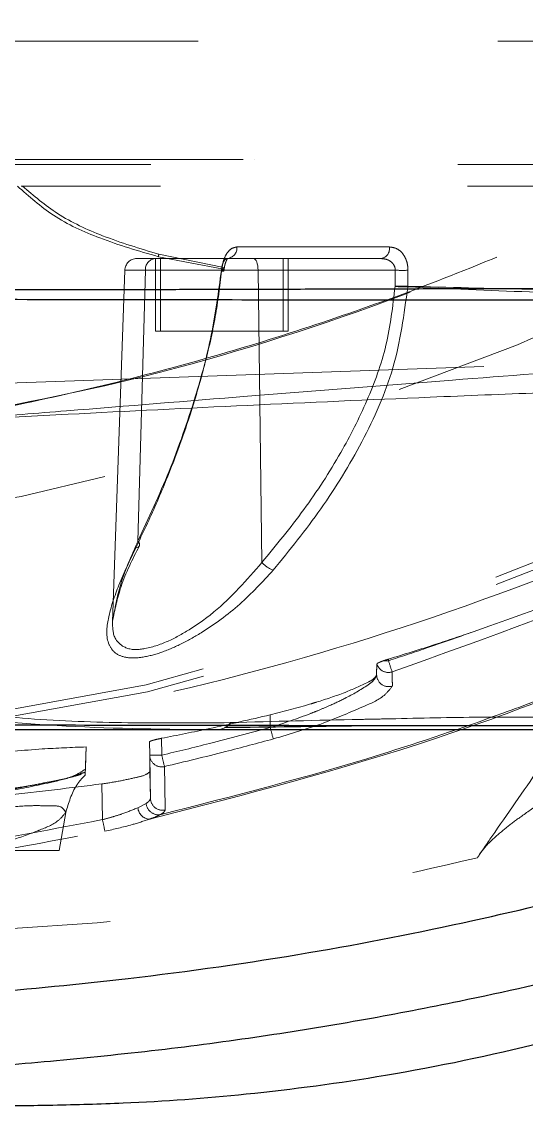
# Model space of a CAD drawing. Header units: millimetres. Extents: x 126 to 938, y 244 to 707.
# Drawn here: x 713.56 to 714.603, y 554.521 to 556.777 of the extents above; entities that cross this region are included whole.
import ezdxf

# ---------------------------------------------------------------- set-up
doc = ezdxf.new("R2010")
doc.units = ezdxf.units.MM
doc.linetypes.add('HIDDEN', pattern=[1.905, 1.27, -0.635])

msp = doc.modelspace()

# ---------------------------------------------------------------- linework, layer by layer
at = {"color": 7, "linetype": 'HIDDEN', "lineweight": 18}
for p, q in [((708.8294208909495, 556.7372559348767), (716.0545290376169, 556.7372559348767)), ((708.8448376323205, 556.7372559348767), (716.4246440793497, 556.7372559348767)), ((713.5611207152826, 556.437253836793), (713.5587335492594, 556.437253836793)), ((715.7520324851496, 556.437253836793), (713.5611207152826, 556.437253836793)), ((714.3207431699259, 556.3112973014537), (714.0050114060862, 556.3112973014537)), ((713.842511263035, 556.291216496629), (713.9739365245325, 556.2660990993205)), ((713.9743239547236, 556.2692819873516), (713.8432026769144, 556.2961994449321)), ((714.0393973256571, 556.2872527877514), (713.7978495027048, 556.2872527877514)), ((713.7978495027048, 556.2872527877514), (713.8352514173014, 556.2872527877514)), ((713.8352514173014, 556.2872527877514), (713.984876957081, 556.2872527877514)), ((714.100718584202, 556.2872527877514), (713.83620807185, 556.2872527877514)), ((713.83620807185, 556.2872527877514), (713.83620807185, 556.1372517387096)), ((713.8466955090983, 556.2872527877514), (713.8466955090983, 556.1372517387096)), ((713.8466955090983, 556.2872527877514), (714.1112060214502, 556.2872527877514)), ((713.978397932194, 556.2650917808238), (713.9786810542566, 556.2672196666423)), ((713.984876957081, 556.2872527877514), (714.303520407818, 556.2872527877514)), ((714.303520407818, 556.2872527877514), (714.0393973256571, 556.2872527877514)), ((714.100718584202, 556.2872527877514), (714.100718584202, 556.1372517387096)), ((714.1112060214502, 556.1372517387096), (714.1112060214502, 556.2872527877514)), ((713.772863235615, 556.2631248275462), (713.7474686767084, 555.5359183589641)), ((713.772863235615, 556.2631248275462), (714.0487314130289, 556.2631248275462)), ((713.8155818845255, 556.2631248275462), (713.772863235615, 556.2631248275462)), ((713.8001711036188, 555.7026325504008), (713.8155818845255, 556.2631248275462)), ((713.9727742339594, 556.2631248275462), (713.8155818845255, 556.2631248275462)), ((714.0566230679972, 555.6582509319011), (714.0487314130289, 556.2631248275462)), ((714.0487314130289, 556.2631248275462), (714.332389917515, 556.2631248275462)), ((713.2468284036142, 556.0192285815898), (716.9548512364847, 556.1489580909434)), ((714.100718584202, 556.1372517387096), (713.83620807185, 556.1372517387096)), ((713.8466955090983, 556.1372517387096), (714.1112060214502, 556.1372517387096)), ((714.3184632922632, 555.4551361839), (714.3184066678507, 555.4583846370402)), ((714.2939806844217, 555.4257332126323), (714.2939806844217, 555.4256199638072)), ((714.0737057591898, 555.3168355266276), (714.0737057591898, 555.3431032935802)), ((709.205636468075, 555.3122519294444), (713.9637441302759, 555.3122519294444)), ((713.9637441302759, 555.3122519294444), (715.166986074589, 555.3122519294444)), ((713.8240159417612, 555.2873312274638), (713.8244957591517, 555.2597461978618)), ((713.8494939471705, 555.2597461978618), (713.8488859797937, 555.2945076266949)), ((713.6914164687616, 555.2307604591076), (713.6911780501825, 555.2239774505321)), ((713.8260633613093, 555.1700352470103), (713.8251007462961, 555.2251695434276)), ((713.7255490685923, 555.200272683305), (713.7268424893839, 555.1262139121716)), ((713.6369318629725, 555.062252167863), (713.6508257056696, 555.1410495082561)), ((713.8171703483088, 555.1598547736827), (713.8001889850123, 555.1507829467479)), ((713.2237077619059, 555.062252167863), (713.6369318629725, 555.062252167863)), ((713.6369318629725, 555.062252167863), (713.4545803929789, 555.062252167863))]:
    msp.add_line(p, q, dxfattribs=at)
at = {"color": 7, "linetype": 'HIDDEN', "lineweight": 18, "flags": 128}
for points in [[(712.7481074000818, 556.4923881332103), (712.9973531629068, 556.4925133029643), (713.2418722774012, 556.4926444331828), (713.294980015896, 556.4926503936474), (713.3486927415354, 556.4926503936474), (713.4029895926935, 556.4926384727183), (713.4578556682093, 556.4926146308604), (713.5132671262247, 556.4925729076091), (713.5692031051142, 556.4925252238933), (713.6256487037165, 556.492459658784), (713.8032616044504, 556.4922391215983), (713.9308006431086, 556.492084149522), (714.0099407102091, 556.4919887820903), (714.0317619706614, 556.4919649402325), (714.0382827187998, 556.4919589797679), (714.0406579638941, 556.4919589797679), (714.0414149428827, 556.4919530193034), (714.041692104481, 556.4919530193034), (714.0418023730738, 556.4919530193034), (714.0418500567896, 556.4919530193034), (714.0418709184153, 556.4919530193034), (714.0418768788797, 556.4919530193034), (714.0418828393442, 556.4919530193034), (714.0418828393442, 556.4919530193034), (714.0418858195765, 556.4919530193034), (714.0418858195765, 556.4919530193034), (714.1629130507929, 556.4920007030192), (714.295905914448, 556.492197398347), (714.4398809339029, 556.4925490657512), (714.8122639323694, 556.493794802827), (715.1526779796106, 556.4942239562694), (715.193060126446, 556.4941583911601), (715.2329028512461, 556.494080905122), (715.2722031737787, 556.4939914981549), (715.3109521533472, 556.4938901702586), (715.3492689992411, 556.4938067237559), (715.3870851661188, 556.4937650005046), (715.4243857528193, 556.4937590400401), (715.4611618186457, 556.493794802827), (715.4639393950922, 556.4938007632915), (715.4845477010233, 556.4938663284007), (715.5397773648722, 556.494057063264), (715.6242401267511, 556.4943729678813), (715.7336384917719, 556.4948021213237)], [(713.9743239547236, 556.2692819873516), (713.9762909080011, 556.2686799804393), (713.9776916171534, 556.2681137363139), (713.9784903193934, 556.2676070968333), (713.9786691333277, 556.2671600619975), (713.9782161380274, 556.2667964736644), (713.9771521951182, 556.2665163318339), (713.9754951859934, 556.2663315574353), (713.9732957746012, 556.2662481109325)], [(714.0393973256571, 556.2872527877514), (714.0411795045359, 556.2867938319865), (714.0428961183054, 556.2854348460858), (714.0444845820887, 556.2832235137645), (714.0458852912409, 556.2802373210612), (714.047047581814, 556.2765954772655), (714.0479297305567, 556.2724231521312), (714.0484989549143, 556.2678753177348), (714.0487314130289, 556.2631248275462)], [(713.9733523990137, 556.2612532417003), (713.975402798794, 556.2612711230937), (713.9768809939844, 556.2613664905253), (713.9777542020304, 556.2615214626018), (713.9779956008417, 556.2617419997875), (713.977599229954, 556.2620221416179), (713.9765770102961, 556.2623499671641), (713.9749557639582, 556.2627254764263), (713.9727742339594, 556.2631248275462)], [(713.9739365245325, 556.2660990993205), (713.9759243394358, 556.2657295505229), (713.9773518706781, 556.265431527299), (713.9781803752405, 556.2652109901134), (713.9783889914972, 556.265079859895), (713.9779777194483, 556.2650381366435), (713.9769495393259, 556.2650858203593), (713.9753342534525, 556.2652288715069), (713.9731735850794, 556.2654553691569)], [(714.332389917515, 556.2631248275462), (714.3321872617228, 556.2447904388133), (714.3320263291819, 556.2303839961711)], [(714.3583715821726, 556.2302945892039), (714.3585772181971, 556.2486349384013), (714.358738150738, 556.2630413810435)], [(713.8001711036188, 555.7026325504008), (713.8019324208719, 555.7000457088176), (713.8030470277292, 555.6975601951304), (713.8034821416361, 555.6952534953776), (713.8032228614313, 555.6931971351329), (713.8022811080439, 555.6914566795054), (713.8006807233317, 555.6900738517468), (713.798475351475, 555.6890963355723), (713.7957245971186, 555.688553933305)], [(713.6914164687616, 555.2307604591076), (713.6923224593622, 555.2567480842297), (713.6930228139383, 555.2767931262675)], [(713.8251007462961, 555.2251695434276), (713.824486818455, 555.2602766792003), (713.8240159417612, 555.2873312274638)], [(713.8244957591517, 555.2597461978618), (713.8253749276621, 555.2095054427806), (713.8260633613093, 555.1700352470103)], [(713.8566345836146, 555.1463483611766), (713.855791177891, 555.1965891162578), (713.8551265861017, 555.2360771934215)]]:
    msp.add_lwpolyline(points, dxfattribs=at)
at = {"color": 7, "linetype": 'HIDDEN', "lineweight": 18}
for centre, radius, start, end in [((712.473707300285, 561.1872552673046), 5.500000715256147, 269.9999812137001, 90.00001878630071), ((712.473707300285, 561.1872552673046), 5.500000715256147, 269.9999812137001, 90.00001878630071), ((712.4737005785444, 561.1872601856896), 5.935391636197266, 272.0000652912348, 357.9999347087656), ((712.4737082409613, 561.187255503505), 5.949998717050963, 271.9999897581644, 358.000010241836), ((712.4737142566948, 561.1872494877714), 5.949992495039816, 271.9999338862929, 358.0000661137076), ((713.9822963375892, 556.3098661246753), 0.02276010992492344, 276.5103929498422, 3.60519014151883), ((714.2990058519584, 556.3086769768564), 0.02189468185236936, 281.8994138452757, 6.873553319150385), ((713.787352396254, 556.3014095623496), 0.05609277291557703, 349.5301563575614, 354.6704604135905), ((713.7978498297531, 556.2622509156511), 0.02500187210248615, 90.00074948329689, 177.9968834073508), ((713.8381237451244, 556.2648297634552), 0.02260624439653925, 97.29967862179802, 184.3252861448635), ((714.347198906366, 556.779294013909), 0.5163815789715526, 268.3566243554927, 271.2804582228238), ((714.3588327305561, 556.6040369045813), 0.3754831573433292, 265.9019677767955, 269.9178085912962), ((714.3469392850421, 556.743156345551), 0.5129891602569234, 268.3341366779531, 271.2769794336572), ((714.1029755304085, 555.7016716925992), 0.06351309495840465, 223.1295707721594, 248.9223357653824), ((714.2985346447458, 556.5257248125764), 1.070774095149467, 270.5099781145128, 271.0664185175758), ((715.7133068713089, 555.9019327128899), 1.464655504998461, 197.7613103641214, 198.7138584658671), ((714.3184313161636, 555.4558362726401), 0.02502540476716452, 196.9987647767896, 287.8054854729306), ((714.3189226501189, 555.426398482281), 0.02495083638967146, 181.5278710653114, 287.8470852917853), ((713.96269006604, 555.3485427835653), 0.03630615848915322, 271.6636824718482, 323.5066385553342), ((715.8086168286749, 555.7892057854116), 1.798068430401196, 195.2309150571614, 196.0065616149076), ((713.8369948531612, 555.6238485382686), 0.3643168149300549, 268.0338928355463, 271.9661071644197), ((713.8494159511274, 555.2603415512737), 0.02492730257756335, 181.3685588937756, 283.2435948004309), ((715.9148120261221, 555.7387362140789), 2.120134477546275, 193.05723955733, 193.7147513246226), ((713.8509843004034, 555.1706275356013), 0.02492797647444885, 181.3614755433751, 283.1007663711384), ((713.8257577921199, 555.1527589562673), 0.02564504846034423, 184.4191507587549, 266.2922318597931), ((713.842969015522, 555.1620763364193), 0.02589414163422806, 184.921686178302, 275.444587569842), ((716.0039168782824, 555.5978656021695), 2.325408155411761, 191.702225811855, 192.3035495074333)]:
    msp.add_arc(centre, radius, start, end, dxfattribs=at)
for points, knots in [([(713.3242190743906, 555.9427081386273), (713.3999672228779, 555.9561203392125), (713.5550595827831, 555.9835814703667), (713.7905751064525, 556.038439480387), (714.0238682679881, 556.1031194896769), (714.2482759289866, 556.176328981423), (714.4691347095272, 556.2586304905773), (714.7009619686385, 556.356809169013), (714.9627151287634, 556.4832122094593), (715.2436361136411, 556.6395151476489), (715.5366503457599, 556.82814462057), (715.8193169638631, 557.0381762978163), (716.0788815905227, 557.2600297520672), (716.28912727734, 557.4644016350429), (716.4620134437741, 557.6507413087006), (716.5732233001313, 557.7816147002699), (716.6491940669684, 557.8764106559148), (716.6895978534446, 557.9281499975039), (716.730102516251, 557.9813822965609), (716.7706499299145, 558.0361397989461), (716.8112017424014, 558.0924358913175), (716.8551436610368, 558.1551940569404), (716.9059335824155, 558.2301508272311), (716.9665140136412, 558.3233673853392), (717.036147017509, 558.4361072253022), (717.1134233877625, 558.5691342066748), (717.1966872374051, 558.7232549700163), (717.2987139765291, 558.9290437394322), (717.4057098947422, 559.1736516794746), (717.5057859663715, 559.4424182089755), (717.5907726691801, 559.710763941499), (717.6617177945469, 559.982989845403), (717.7200936597976, 560.263311539609), (717.7464201540039, 560.4471344239726), (717.7592218781931, 560.5365215579692)], [0, 0, 0, 0, 0.03367366038953758, 0.06894594205600592, 0.1058195310122765, 0.1396322466262861, 0.1722546936051081, 0.2089796648442014, 0.2498122796046829, 0.2994571527697577, 0.3496246604029118, 0.4022716319292703, 0.4535076487914207, 0.4990017109869499, 0.5305565678330338, 0.5647629977956828, 0.5741608994451174, 0.5837408064829988, 0.5935021295728093, 0.6034447649620408, 0.6135698455689977, 0.6238762479560191, 0.6369848416382652, 0.6532079585097428, 0.6725440722986906, 0.6949920238424577, 0.7205515088686038, 0.7492212416825456, 0.7955311143967709, 0.83736442161964, 0.874723812212139, 0.9187168992320379, 0.9604746522982233, 1, 1, 1, 1]), ([(717.7488417293055, 560.472613457841), (717.7305020012452, 560.3489739820924), (717.68871620744, 560.0672700428162), (717.5756884518278, 559.6387921752207), (717.4204154776031, 559.1920524354545), (717.2284949198571, 558.7669857840748), (717.0043673983645, 558.3662456216178), (716.7504886012601, 557.9924001953117), (716.4700915807667, 557.6473890057217), (716.1333646309356, 557.2989420772208), (715.7343940872345, 556.9599147721973), (715.2705984992361, 556.6453978444727), (714.7871370593684, 556.3860445013014), (714.290798669356, 556.1825583649563), (713.8176513285863, 556.0351603546707), (713.5070161238185, 555.9774503900068), (713.3681983615381, 555.9516607562724)], [0, 0, 0, 0, 0.05556811576848719, 0.1266080838288479, 0.1966955878436173, 0.2657629649403746, 0.3337686862259273, 0.4006898076413078, 0.4665222658521263, 0.5312782193771208, 0.6159818535175923, 0.6989074720321004, 0.7800961340317307, 0.859549065394293, 0.937234788095824, 1, 1, 1, 1]), ([(718.3663369084818, 560.2150260249797), (718.3299934635396, 560.0275266064422), (718.2572879327793, 559.6524315992481), (718.0801615364973, 559.1062344740798), (717.8552112589256, 558.5782225356453), (717.579381581199, 558.0740093657552), (717.2560762735958, 557.5982163688197), (716.8881167566515, 557.1550689420053), (716.4786111876351, 556.7488115388394), (716.0462379701838, 556.3959029875944), (715.5984931946507, 556.0942255040658), (715.1358602231754, 555.8378608415875), (714.6396356000733, 555.6191947709963), (714.1145866691348, 555.4439880797116), (713.5729612782002, 555.320401990549), (713.0248702541157, 555.2435651683262), (712.6574724255519, 555.2340245413078), (712.4737054969294, 555.2292524615947)], [0, 0, 0, 0, 0.06819874807386021, 0.1364324758919914, 0.2047149201641688, 0.2730561908883823, 0.3414714494231346, 0.4099741497788536, 0.4785744870074569, 0.5472899085108764, 0.609103378012081, 0.6712757542908382, 0.736054995693822, 0.8026196706827607, 0.8687504264555106, 0.9343509157155939, 1, 1, 1, 1]), ([(714.3260837460978, 555.4320095817272), (714.5236775020722, 555.5026615590441), (714.9193276524121, 555.6441309354897), (715.4811964391663, 555.9353757460864), (716.0146408257034, 556.2768003747611), (716.3361762451044, 556.5503041528304), (716.4963633681757, 556.6865621844952)], [0, 0, 0, 0, 0.2491320931171866, 0.4988474944980886, 0.7503286629328126, 1, 1, 1, 1]), ([(716.4948583508951, 556.6873370448773), (716.4706255698641, 556.6661665590718), (716.4122995660028, 556.6152112091579), (716.3080592796463, 556.5281175876853), (716.2042074693708, 556.4455131603586), (716.1095968589769, 556.3735687028933), (716.0336616873988, 556.3175839483137), (715.9509414630749, 556.258622036005), (715.8612330734397, 556.1970101595659), (715.7643791200315, 556.1330112585524), (715.6600105008096, 556.0673056992125), (715.4943905461408, 555.9657321813594), (715.326499613551, 555.8842954143024), (715.1570122201528, 555.7950854802792), (714.9116856212498, 555.6622535262095), (714.6794298517411, 555.5803983193049), (714.4933194781763, 555.5148063937847)], [0, 0, 0, 0, 0.04135470424923599, 0.09953684790140149, 0.1745603609324169, 0.2118758179488092, 0.2522896929920911, 0.2958052637000255, 0.3424252339005112, 0.3921516586455764, 0.4449883302617333, 0.5009377434201722, 0.6417433580085177, 0.6844574758946285, 0.7471505781703844, 1, 1, 1, 1]), ([(715.731754984997, 556.4812778274242), (715.6414756096912, 556.4811021985441), (715.4483644037638, 556.4807265213234), (715.1417550408372, 556.4826154035467), (714.8012094749437, 556.482538187344), (714.4307064585248, 556.4814818778815), (714.0348132082626, 556.4811260255705), (713.6184002109494, 556.4823023173551), (713.1874194769308, 556.4825712930603), (712.8953288764095, 556.4824444866774), (712.7479703093989, 556.4823805133525)], [0, 0, 0, 0, 0.09076970279954716, 0.1941600361092737, 0.3082788672691002, 0.4331641080978939, 0.5666778083804161, 0.7063224004569533, 0.8518407981818835, 1, 1, 1, 1]), ([(713.5509462024195, 556.437253836793), (713.5748541360612, 556.4159913354), (713.6255568334784, 556.3708989325754), (713.7268647570147, 556.3247947562721), (713.8018096024264, 556.3030343281819), (713.842511263035, 556.291216496629)], [0, 0, 0, 0, 0.2896136838672651, 0.6141975798141489, 1, 1, 1, 1]), ([(713.8432026769144, 556.2961994449321), (713.8041922781616, 556.3080278574549), (713.7321155316245, 556.329882376214), (713.6347643160667, 556.3748685460606), (713.5847043857974, 556.4172772503939), (713.5611236955149, 556.437253836793)], [0, 0, 0, 0, 0.384249989138007, 0.7099514478057497, 1, 1, 1, 1]), ([(714.0050114060862, 556.3112973014537), (714.0013922946368, 556.3106155186462), (713.9935259106354, 556.3091336175096), (713.9842388455138, 556.2992106080933), (713.9773197664425, 556.2857190898934), (713.9753620538537, 556.2749777197448), (713.9743239547236, 556.2692819873516)], [0, 0, 0, 0, 0.1928790990068166, 0.4192357930726436, 0.6920432439752568, 1, 1, 1, 1]), ([(714.358738150738, 556.2630413810436), (714.3586222893663, 556.2663876274892), (714.3583947350089, 556.2729597312828), (714.3560458792633, 556.2823651284103), (714.3523995936112, 556.2908663533291), (714.3461073320879, 556.3001730481662), (714.335800002387, 556.3091752441214), (714.3256201251908, 556.3106099604272), (714.3207431699259, 556.3112973014537)], [0, 0, 0, 0, 0.1475526190386276, 0.2897966850586775, 0.4254790372850602, 0.5536717762311829, 0.7861739646990406, 1, 1, 1, 1]), ([(714.5023734237177, 555.0472377578442), (714.5040159699475, 555.0496831638045), (714.5070525455707, 555.0542039864109), (714.5163434194886, 555.0686436214149), (714.5361754710531, 555.0878053508966), (714.564098281405, 555.1116243202729), (714.597580353614, 555.1364545563646), (714.6359468900363, 555.1629529166958), (714.6809700203191, 555.1924842510167), (714.7291402602706, 555.2231003738939), (714.7827556172793, 555.2569522578574), (714.8475836589046, 555.2981352792129), (714.9308779613779, 555.3506629015367), (715.0207788017661, 555.4073457715388), (715.1075890549138, 555.4619888799048), (715.1808410257485, 555.507749710659), (715.2450751548354, 555.5475208229876), (715.3500862672857, 555.6117618880154), (715.5012123060139, 555.6949670723377), (715.6999505162375, 555.8123832313884), (715.8862225692717, 555.9392978431416), (716.0750502023441, 556.0835753510737), (716.2270532691473, 556.2103901577624), (716.3195973739314, 556.2972175841267), (716.3486630584223, 556.3244878093425)], [0, 0, 0, 0, 0.003925231780509447, 0.007256576967561204, 0.02284958638727923, 0.04026524415397764, 0.05625424660373698, 0.07831908538354394, 0.1023909687938873, 0.1279753539679881, 0.1543568958939571, 0.1868622853608915, 0.2302920839275076, 0.2855430954069845, 0.3284459623111461, 0.3669438215876508, 0.4006048256057538, 0.4290948064183938, 0.530927446735857, 0.6303803007702905, 0.7365038465875753, 0.830958867904671, 0.9469085986304898, 1, 1, 1, 1]), ([(713.9731735850794, 556.2654553691569), (713.9731997587959, 556.2656021902159), (713.9732466975419, 556.2658654923873), (713.9732807224631, 556.2661307602335), (713.9732957746012, 556.2662481109325)], [0, 0, 0, 0, 0.5576143110520023, 1, 1, 1, 1]), ([(713.9732957746012, 556.2662481109325), (713.9734879099206, 556.2676578714447), (713.9738699575046, 556.2704610811797), (713.9751105756849, 556.2757557886359), (713.977133260251, 556.2808525839861), (713.9803273115501, 556.2858615993118), (713.9833623514618, 556.2867896523678), (713.984876957081, 556.2872527877514)], [0, 0, 0, 0, 0.1676225790413156, 0.3333057220055706, 0.6378913343016412, 0.8192933747798257, 1, 1, 1, 1]), ([(713.9743239547236, 556.2692819873516), (713.9742593789873, 556.2686875622379), (713.9741439378572, 556.2676249168729), (713.9739999625756, 556.2665657756049), (713.9739365245325, 556.2660990993205)], [0, 0, 0, 0, 0.5593823991836593, 1, 1, 1, 1]), ([(713.9786810542566, 556.2672196666423), (713.9789909830456, 556.2692238277237), (713.979556631713, 556.2728816068176), (713.9809085617406, 556.2776337809192), (713.9824143945821, 556.2813248112203), (713.9834105541468, 556.2837627587766), (713.9852128585613, 556.2863372058274), (713.9836252639241, 556.2867132099727), (713.9829576875193, 556.2868713180247)], [0, 0, 0, 0, 0.2807463141436717, 0.5123879552645556, 0.6909217992419117, 0.8155513683240023, 0.9224401799201972, 1, 1, 1, 1]), ([(714.303520407818, 556.2872527877514), (714.3074411443581, 556.286892610444), (714.3142158324849, 556.2862702557148), (714.3221322141773, 556.2822308706877), (714.3271421555842, 556.2777911468414), (714.3302723329653, 556.2731745300892), (714.3321807149023, 556.268213670317), (714.3323210853004, 556.26479916762), (714.332389917515, 556.2631248275462)], [0, 0, 0, 0, 0.2798665084379438, 0.4835847276301798, 0.6247718586305372, 0.7562148186697651, 0.8804571749630632, 1, 1, 1, 1]), ([(713.9733523990137, 556.2612532417003), (713.9694719337743, 556.229883439522), (713.9613529173407, 556.1642490571245), (713.9382013432436, 556.0635697314386), (713.908972631323, 555.9638588587986), (713.8749895341923, 555.8683576252968), (713.8382234070443, 555.777786537099), (713.8100993845221, 555.7187359480778), (713.7957245971186, 555.688553933305)], [0, 0, 0, 0, 0.157287895699898, 0.3290901815144713, 0.5135718803681015, 0.6744163050376332, 0.8335872333537737, 1, 1, 1, 1]), ([(713.8001711036188, 555.7026325504008), (713.8224206962261, 555.7504307316444), (713.8677181858403, 555.8477420692797), (713.9172855090004, 555.9908521923422), (713.9550547512395, 556.1298296457982), (713.9668155737393, 556.2183006806138), (713.9727742339594, 556.2631248275462)], [0, 0, 0, 0, 0.2682516595451326, 0.5461280562155566, 0.7700442552849136, 1, 1, 1, 1]), ([(713.9727742339594, 556.2631248275462), (713.9728438886192, 556.263560263807), (713.9729683944952, 556.2643385946931), (713.9731108334315, 556.2651138357567), (713.9731735850794, 556.2654553691569)], [0, 0, 0, 0, 0.5594487750016764, 1, 1, 1, 1]), ([(713.9739365245325, 556.2660990993205), (713.9738125003038, 556.2651957875466), (713.9735911580776, 556.2635836748073), (713.9734253154063, 556.2619649498662), (713.9733523990137, 556.2612532417004)], [0, 0, 0, 0, 0.5603279174026836, 1, 1, 1, 1]), ([(713.977998581074, 556.261724118394), (713.9780483561541, 556.2622310933726), (713.9781586244061, 556.2633542104945), (713.9783112316277, 556.264472388058), (713.9783949519617, 556.2650858203593)], [0, 0, 0, 0, 0.4513999195468563, 1, 1, 1, 1]), ([(714.3319995070917, 556.2295137683575), (714.3273026718645, 556.1886159981294), (714.3179879861163, 556.1075082183064), (714.2759254248464, 555.992514612124), (714.2184391652355, 555.8788082781083), (714.1453551865874, 555.7665594367786), (714.0861443448105, 555.694285294706), (714.0566230679972, 555.6582509319011)], [0, 0, 0, 0, 0.1909145165369138, 0.3786185037944929, 0.5654884817130866, 0.7833617218578158, 1, 1, 1, 1]), ([(714.0801341201288, 555.6424080173198), (714.1138893680616, 555.6840774633505), (714.1818405249282, 555.7679603330428), (714.2665721267404, 555.907431945927), (714.3357251156524, 556.0604316602481), (714.3506980453703, 556.1719690856612), (714.3582940961344, 556.2285541335765)], [0, 0, 0, 0, 0.2436948318061292, 0.4905710002980839, 0.7415570222206276, 1, 1, 1, 1]), ([(714.3320263291819, 556.2303839961711), (714.3320230258465, 556.2302210555434), (714.3320171430992, 556.2299308825931), (714.3320048828508, 556.229640911967), (714.3319995070917, 556.2295137683574)], [0, 0, 0, 0, 0.5615293482368268, 1, 1, 1, 1]), ([(714.3582940961344, 556.2285541335765), (714.3583125078967, 556.2288799060325), (714.3583452794187, 556.2294597559659), (714.3583635683607, 556.230040235743), (714.3583715821726, 556.2302945892039)], [0, 0, 0, 0, 0.5618220115770217, 1, 1, 1, 1]), ([(714.3582940961344, 556.2285541335765), (714.442171869722, 556.2251511226501), (714.6058673687996, 556.2185098212881), (714.8341919223093, 556.2082883950249), (714.978736953171, 556.2042203046292), (715.0434286262018, 556.202399615449)], [0, 0, 0, 0, 0.3673077425253596, 0.7168361969584384, 0.9999999999999999, 0.9999999999999999, 0.9999999999999999, 0.9999999999999999]), ([(715.0480211640818, 556.2229334155742), (714.9824589316161, 556.2226865072341), (714.8365543652739, 556.222137028473), (714.6066256779533, 556.2229119260763), (714.4423427986782, 556.2277974251515), (714.3583715821726, 556.2302945892039)], [0, 0, 0, 0, 0.285167435675058, 0.6346219381535466, 1, 1, 1, 1]), ([(713.3688569928629, 555.9484838287059), (713.3735286404531, 555.9489466971698), (713.4070398237095, 555.9522669968327), (713.5015437384476, 555.9599143611648), (713.7161594111303, 555.9774740091576), (714.0434050588954, 556.0036675918691), (714.4214996668899, 556.0338685001274), (714.6748630805437, 556.0528735035412), (714.7866905595286, 556.0612617770855)], [0, 0, 0, 0, 0.009901785300910635, 0.07102859010236862, 0.1999711431136352, 0.4640975152692026, 0.763467728094683, 1, 1, 1, 1]), ([(714.630651559971, 556.009483222169), (714.5553330740361, 556.0064979816989), (714.3541566895955, 555.9985243763211), (714.0291005009351, 555.9838869542002), (713.711994356731, 555.968224941346), (713.4928889291983, 555.9565072622299), (713.3977487803603, 555.9499848484704), (713.3699417973978, 555.9480785171214)], [0, 0, 0, 0, 0.1791525691065938, 0.4785181973422058, 0.7733479538096173, 0.9337555210516483, 1, 1, 1, 1]), ([(713.7474686767084, 555.5359183589641), (713.7522310909203, 555.5620912404008), (713.7627381830432, 555.6198352467263), (713.7869393096958, 555.673365348089), (713.8001711036188, 555.7026325504008)], [0, 0, 0, 0, 0.4532571101696113, 1, 1, 1, 1]), ([(713.7957245971186, 555.688553933305), (713.7835090061121, 555.6629441316688), (713.7608378644655, 555.6154144263832), (713.7382714525347, 555.5498268739846), (713.7324959361644, 555.496957396169), (713.7531983320087, 555.4683008395943), (713.7791155993167, 555.4597799071663), (713.8112138237295, 555.4614654325864), (713.8488310624333, 555.4715484719043), (713.8896788823047, 555.4890483953743), (713.9458694873765, 555.520711445672), (714.0126393302528, 555.5697435481069), (714.0577181589819, 555.6182751335574), (714.0801341201288, 555.6424080173198)], [0, 0, 0, 0, 0.1365662011503589, 0.2534557426450274, 0.3401753589424373, 0.375591150084049, 0.414997846330967, 0.466074934164496, 0.5295453712423555, 0.6022761953762341, 0.6803396708621796, 0.8410452595998721, 1, 1, 1, 1]), ([(713.7474895383341, 555.5365263263408), (713.7524445541729, 555.5607372888315), (713.7636215835274, 555.6153499575419), (713.7889635423693, 555.6650866100244), (713.8030708695871, 555.692773942155)], [0, 0, 0, 0, 0.4433213586236357, 1, 1, 1, 1]), ([(714.0566230679972, 555.6582509319011), (714.025291040367, 555.6222677409181), (713.9807758619742, 555.5711443924818), (713.912034493475, 555.5217562359322), (713.8644631613288, 555.4949219367534), (713.8202329483403, 555.4792853196399), (713.7785918013, 555.4761638548622), (713.7482517364091, 555.500013797007), (713.7477480026735, 555.523110808774), (713.7474686767084, 555.5359183589641)], [0, 0, 0, 0, 0.347976342719645, 0.4943896116624078, 0.6185012714056951, 0.7466657221980946, 0.838724157006238, 0.9105707493925216, 1, 1, 1, 1]), ([(714.3184066678507, 555.4583846370402), (714.3512159749774, 555.4685420897722), (714.4097428869082, 555.486661470934), (714.4678057732087, 555.5062144992477), (714.4933194781763, 555.5148063937847)], [0, 0, 0, 0, 0.5605849692788477, 1, 1, 1, 1]), ([(714.4933194781763, 555.5148063937847), (714.4608284513133, 555.5033121938146), (714.4027645196671, 555.4827711858555), (714.3442393420703, 555.4635858970153), (714.3184632922632, 555.4551361839)], [0, 0, 0, 0, 0.5595733175801474, 1, 1, 1, 1]), ([(713.8240993882639, 555.127167586488), (714.0233213999456, 555.1785001181839), (714.3104160552783, 555.2524743511025), (714.626227665369, 555.368474335694), (714.7766933311191, 555.428944855142), (714.8423482724049, 555.4572641058011), (714.871284451626, 555.4697452823345)], [0, 0, 0, 0, 0.5589901641153394, 0.8055489809908835, 0.9142993744936525, 1, 1, 1, 1]), ([(714.871284451626, 555.4697452823345), (714.8384824017194, 555.4561748251768), (714.7799066609532, 555.4319415963753), (714.6745283569009, 555.3906138172019), (714.5184166753301, 555.3323687370357), (714.2376739048857, 555.2362786676764), (713.9984366660559, 555.1752997542005), (713.8454259301645, 555.1362990180675)], [0, 0, 0, 0, 0.09862001780417694, 0.1761091338406041, 0.3144559811515934, 0.5615415253786776, 1, 1, 1, 1]), ([(714.3080652619822, 555.4549931327526), (714.3060033833449, 555.4542662357443), (714.3026628048207, 555.453088544443), (714.298524959304, 555.4511615714022), (714.295765350459, 555.4500548527785), (714.2947872430425, 555.4488691823109), (714.2944992448313, 555.4485200683299)], [0, 0, 0, 0, 0.4311451347709876, 0.6985251954225024, 0.9112324443909896, 0.9999999999999999, 0.9999999999999999, 0.9999999999999999, 0.9999999999999999]), ([(714.3184066678507, 555.4583846370402), (714.3169613025306, 555.457935601829), (714.3134965262368, 555.4568591912266), (714.3100651854169, 555.455680260813), (714.3080652619822, 555.4549931327526)], [0, 0, 0, 0, 0.4171597810587692, 1, 1, 1, 1]), ([(714.2944992448313, 555.4485200683299), (714.2942995968737, 555.4447280851822), (714.2938999593921, 555.4371376313985), (714.2939537607507, 555.4295368509925), (714.2939806844217, 555.4257332126323)], [0, 0, 0, 0, 0.4995726547814588, 0.9999999999999999, 0.9999999999999999, 0.9999999999999999, 0.9999999999999999]), ([(714.3265695239527, 555.4026483337108), (714.3264776841635, 555.4081299668375), (714.3263137110406, 555.4179170156751), (714.3261540031258, 555.4277041350057), (714.3260837460978, 555.4320095817271)], [0, 0, 0, 0, 0.5600905050660536, 1, 1, 1, 1]), ([(714.2939806844217, 555.4256199638072), (714.2927319895982, 555.4226693327521), (714.2891319198206, 555.4141624682355), (714.2655982660868, 555.3976467653259), (714.2343119773755, 555.3794341789003), (714.1985947365932, 555.3629290486555), (714.1749160071114, 555.3528946576561), (714.1348972436667, 555.3368152628326), (714.1018453295695, 555.3260234258577), (714.0737057591898, 555.3168355266276)], [0, 0, 0, 0, 0.0380684288929307, 0.1097537987286342, 0.3338152216489894, 0.4807953591242163, 0.5815438377937702, 0.6437369226910685, 1, 1, 1, 1]), ([(714.2939806844217, 555.4256199638072), (714.2926807027142, 555.4235195935998), (714.2885847145484, 555.4169017377772), (714.2651239532762, 555.4053209271902), (714.2260561966576, 555.3875834104141), (714.1858904741042, 555.3744273840595), (714.1621023996332, 555.3670685296966), (714.1304633811781, 555.3574633313356), (714.1018424344642, 555.3502220505876), (714.0737057591898, 555.3431032935802)], [0, 0, 0, 0, 0.0308348304351754, 0.09715452133539264, 0.3185587892245167, 0.5821986045714225, 0.6270741227943257, 0.6333840940614843, 0.9999999999999999, 0.9999999999999999, 0.9999999999999999, 0.9999999999999999]), ([(714.0802592898829, 555.2933930198375), (714.1154496691681, 555.3036296353736), (714.1799437312483, 555.3223904708996), (714.2552971625752, 555.355594246988), (714.3068905541412, 555.3775606757594), (714.3218054719172, 555.3965749005445), (714.3265695239527, 555.4026483337108)], [0, 0, 0, 0, 0.4018981931201409, 0.7365662872463479, 0.9158552575116395, 1, 1, 1, 1]), ([(713.3606375123484, 555.3443609515849), (713.457536180518, 555.334842042775), (713.6580837132036, 555.3151411148698), (713.8595964301437, 555.3132363618423), (713.9637441302759, 555.3122519294444)], [0, 0, 0, 0, 0.4831705824148906, 1, 1, 1, 1]), ([(713.9918775226099, 555.326950434846), (713.9210503624447, 555.3263822842002), (713.7814464391529, 555.3252624304749), (713.5784783294861, 555.3325865324706), (713.4471420765557, 555.3470570751504), (713.3841902877314, 555.3539930621807)], [0, 0, 0, 0, 0.3490452452509342, 0.687985873352754, 1, 1, 1, 1]), ([(714.0737057591898, 555.3431032935802), (714.0318820238134, 555.3333678302248), (713.9571968585018, 555.3159830920243), (713.8819809405753, 555.3010695684991), (713.8488859797937, 555.2945076266949)], [0, 0, 0, 0, 0.5600005730974104, 1, 1, 1, 1]), ([(714.3103660012705, 555.3346513549511), (714.2936447370788, 555.3343393635733), (714.1874689466681, 555.3323582973844), (714.081314264691, 555.3294232508674), (713.9918775226099, 555.326950434846)], [0, 0, 0, 0, 0.1574865996000811, 1, 1, 1, 1]), ([(715.2359188462717, 555.3227661887828), (715.2317913101431, 555.3230349559639), (715.2179900046498, 555.3239336368857), (715.194454402887, 555.3235041166597), (715.1100169722708, 555.324371447683), (715.0224322321852, 555.3248975509247), (714.9313587349719, 555.3238845170988), (714.8803316847623, 555.3263825632794), (714.798589565959, 555.3339576987431), (714.6667505196183, 555.3384535939697), (714.4977315553228, 555.3390863110104), (714.3725893198074, 555.3361241853491), (714.3103660012705, 555.3346513549511)], [0, 0, 0, 0, 0.01339744342705991, 0.04479723588106137, 0.07619370106318334, 0.2870063036400154, 0.3285501103321603, 0.3712097399209042, 0.4524419917123075, 0.594470660118624, 0.7983623899029263, 0.9999999999999999, 0.9999999999999999, 0.9999999999999999, 0.9999999999999999]), ([(714.0737057591898, 555.3168355266276), (714.0319996037564, 555.305602269925), (713.9575233064422, 555.2855426082924), (713.8825033175252, 555.2676285297711), (713.8494939471705, 555.2597461978618)], [0, 0, 0, 0, 0.5599923322925885, 1, 1, 1, 1]), ([(713.6930228139383, 555.2767931262675), (713.6627395937289, 555.2755949073833), (713.5933160778976, 555.2728480209191), (713.4792887550539, 555.2618693903448), (713.3479939742138, 555.248357514301), (713.2556785169694, 555.2385151981007), (713.208156910084, 555.2334486285869)], [0, 0, 0, 0, 0.1866991145260953, 0.4280029945081889, 0.7055507534060025, 1, 1, 1, 1]), ([(713.6911780501825, 555.2239774505321), (713.6910595291084, 555.2205200440626), (713.6909254714491, 555.2166094161663), (713.6912041934769, 555.2250300391236), (713.6916704452639, 555.237813200923), (713.6923485567688, 555.2575201134866), (713.6928274793985, 555.2712096704977), (713.6930228139383, 555.2767931262675)], [0, 0, 0, 0, 0.08620464307187557, 0.0975049607171984, 0.3537868021617785, 0.7364339251371709, 1, 1, 1, 1]), ([(713.8488859797937, 555.2945076266949), (713.8458193256304, 555.2938760681611), (713.8401533769094, 555.2927092009254), (713.8343215827042, 555.2913305834523), (713.8315643135973, 555.2904989998915), (713.830168375114, 555.2901377305731), (713.8282466167786, 555.2894563038825), (713.8256347745838, 555.2887016852573), (713.8245128589335, 555.287751903399), (713.8240159417612, 555.2873312274638)], [0, 0, 0, 0, 0.3606536898176589, 0.6663435796007604, 0.6895561936380189, 0.6922757954106733, 0.8324017596847633, 0.9257676424665295, 0.9999999999999999, 0.9999999999999999, 0.9999999999999999, 0.9999999999999999]), ([(713.8551265861017, 555.2360771934215), (713.8973001138755, 555.2461943329268), (713.9726101213937, 555.264260686216), (714.0473664357096, 555.2844914591939), (714.0802592898829, 555.2933930198375)], [0, 0, 0, 0, 0.5599989850441734, 1, 1, 1, 1]), ([(713.4397298957331, 555.1780699531262), (713.4717522445042, 555.1816167933591), (713.5043169566175, 555.1852237065161), (713.537623558249, 555.1902631293946), (713.5420379068323, 555.1909287156152), (713.5559073617079, 555.1930724401827), (713.5816861170609, 555.1972100236878), (713.6224980795488, 555.2059253347436), (713.6626626695811, 555.2118677791265), (713.6849823529443, 555.2265329241535), (713.6914164687616, 555.2307604591076)], [0, 0, 0, 0, 0.3732729921980119, 0.3795951264371717, 0.390376798014282, 0.4250070468581592, 0.5422670751087301, 0.6924181749246321, 0.911333102104212, 1, 1, 1, 1]), ([(714.6356702710611, 555.2405058185284), (714.6032029701385, 555.1935430570062), (714.5603739875256, 555.1315925024627), (714.5174083807078, 555.0697366633218), (714.5070136453135, 555.0547717849438)], [0, 0, 0, 0, 0.7580684606984883, 1, 1, 1, 1]), ([(713.6911780501825, 555.2239774505321), (713.6895777716061, 555.223648999113), (713.6828351555166, 555.2222651014247), (713.6585799370018, 555.2127810340266), (713.6075160376569, 555.2016588248121), (713.549354232093, 555.1914355472193), (713.4906975348846, 555.1775040025386), (713.4590400044032, 555.1702860252329), (713.4393007422907, 555.1657854358378)], [0, 0, 0, 0, 0.01893390954233005, 0.07977616210468845, 0.30089270288877, 0.6233427675215807, 0.7651447941339325, 1, 1, 1, 1]), ([(713.6832506324274, 555.2203773299876), (713.6823276648579, 555.2200915444475), (713.6776115987757, 555.2186312726707), (713.6564466368995, 555.2119565937253), (713.6063390050812, 555.1999777739522), (713.5492823294818, 555.1881366544609), (713.5086934891557, 555.1824539643354), (713.4980709220392, 555.1809667388621)], [0, 0, 0, 0, 0.01529559415188659, 0.07815554432073225, 0.3512689223269731, 0.8302196032761838, 1, 1, 1, 1]), ([(713.6508257056696, 555.1410495082561), (713.6566797128255, 555.1608277105237), (713.6644686449985, 555.187143202094), (713.6829318612286, 555.2104280000393), (713.6894305120874, 555.2167884062762), (713.6911303664667, 555.2184520999615)], [0, 0, 0, 0, 0.690792815492487, 0.9191205685407703, 1, 1, 1, 1]), ([(713.7255490685923, 555.200272683305), (713.7383619539587, 555.2021187994945), (713.7620758747498, 555.2055355672125), (713.7923513821952, 555.2128907131455), (713.8140720135187, 555.2170540843645), (713.8226285438743, 555.223350380886), (713.8251007462961, 555.2251695434276)], [0, 0, 0, 0, 0.3748184735022942, 0.6937091324477596, 0.9115046645012659, 0.9999999999999999, 0.9999999999999999, 0.9999999999999999, 0.9999999999999999]), ([(712.4737054969294, 555.1206885616008), (712.5433259131444, 555.1211111749665), (712.6825297466763, 555.1219561771051), (712.8912157367664, 555.1287735212017), (713.0998562515473, 555.1396222335801), (713.3125730159525, 555.155456166021), (713.5213417336543, 555.1747640825571), (713.6601469589702, 555.1921029654889), (713.7255490685923, 555.200272683305)], [0, 0, 0, 0, 0.1663922673512781, 0.3326961076164388, 0.4989802595038247, 0.66568961798609, 0.8424799628224756, 1, 1, 1, 1]), ([(715.8784718181116, 555.1860808173839), (715.8786965045854, 555.186112781078), (715.8822252505237, 555.1866147772753), (715.87158088735, 555.1803791556741), (715.8668500095229, 555.1778828124696), (715.8576756259134, 555.1727261847296), (715.844575183932, 555.1662784443187), (715.8304912849743, 555.1593544981808), (715.8188303796052, 555.1538420423275), (715.8099869567734, 555.149677609947), (715.7994978497508, 555.1447800232031), (715.7871164962148, 555.1390329148873), (715.7725421405621, 555.132345401379), (715.7518515879709, 555.1230280753928), (715.719419965172, 555.1085613306516), (715.6852880337447, 555.0935972472125), (715.652974218129, 555.0796730449885), (715.6278067562969, 555.0689369398578), (715.5992460044761, 555.056887131069), (715.5669990475201, 555.0434793410363), (715.5307928253025, 555.028628433313), (715.486538924656, 555.0107835383202), (715.4293118092846, 554.988177422869), (715.3575091219574, 554.9605850530345), (715.2740903475527, 554.9296213531502), (715.193226813733, 554.9012467393684), (715.1293860476959, 554.8823863016852), (715.0870594324684, 554.8717457245466), (715.0595746277202, 554.8657393504346), (715.0358717699557, 554.8615260608667), (715.0158825527576, 554.8588973378426), (715.0008455875554, 554.8579033828296), (714.9893297518387, 554.8578979672183), (714.9796515141335, 554.8591264817334), (714.9685648500432, 554.8607366347453), (714.9555453062119, 554.862760525552), (714.9262311347121, 554.8678224448743), (714.8798451786628, 554.8779046654746), (714.8159110826846, 554.895776806295), (714.7486189223542, 554.9185459982871), (714.6887402256816, 554.9416998160038), (714.6380221367845, 554.9633450748005), (714.5954088573765, 554.9810152370176), (714.5560159378728, 555.0031680239862), (714.508128346072, 555.0110866368328), (714.5038660573351, 555.0378613709514), (714.5023734237177, 555.0472377578442)], [0, 0, 0, 0, 0.0004276426460924761, 0.0067162131517543, 0.01037226390776212, 0.01478654302234629, 0.0266097990525057, 0.04066299656221835, 0.04612076499038546, 0.05263755583192074, 0.06035685950028415, 0.06945448246205561, 0.0801480982303006, 0.0926756874292167, 0.1151883213126347, 0.1517209636731963, 0.1677870342270096, 0.1861045654219395, 0.206867379404131, 0.2302633321650813, 0.2564907818067192, 0.2857393249125056, 0.3264331054709342, 0.3805017046660898, 0.4407677723951993, 0.5057710842098826, 0.5531782804440691, 0.5748690726983794, 0.5937229563175963, 0.6098673661810832, 0.6233785647739436, 0.6343331521511766, 0.6402240100664822, 0.6465511584611651, 0.6539663227703094, 0.6628118741051395, 0.6731027932447485, 0.7139213553563958, 0.7584134797713614, 0.8068232495422127, 0.8570822994833389, 0.8876325997887585, 0.9182718488782388, 0.9490340366174252, 0.9821519575539398, 1, 1, 1, 1]), ([(713.8260633613093, 555.1700352470103), (713.8254840905917, 555.168521777352), (713.8238093252114, 555.1641460916653), (713.81979572053, 555.1615517681428), (713.8171703483088, 555.1598547736827)], [0, 0, 0, 0, 0.3458817124244332, 1, 1, 1, 1]), ([(713.2237077619059, 555.1106749812785), (713.2422098068706, 555.1133166393995), (713.2807218048484, 555.1188152495483), (713.3352581570269, 555.1266919214575), (713.397741113158, 555.1355646567748), (713.4510834785237, 555.1426971799142), (713.4978227865458, 555.1482993481586), (713.5361152805209, 555.1522260077486), (713.5772745887256, 555.156071638725), (713.6144596405314, 555.1546240923502), (713.6426231733494, 555.1551171949088), (713.6488159688059, 555.1444962911944), (713.6508257056696, 555.1410495082561)], [0, 0, 0, 0, 0.1288691101530369, 0.2682409927703972, 0.3799505417485306, 0.5639948081048571, 0.6394523614990705, 0.7042507468877746, 0.8302585873172449, 0.9190273442615777, 0.9737220884606955, 0.9999999999999999, 0.9999999999999999, 0.9999999999999999, 0.9999999999999999]), ([(713.6508257056696, 555.1410495082561), (713.6459853606829, 555.135171538735), (713.6315472161333, 555.1176382897958), (713.6082002094079, 555.1094865837288), (713.5744246522, 555.0954174167787), (713.5277467991399, 555.07983879766), (713.481181070506, 555.0686460348378), (713.4545803929789, 555.062252167863)], [0, 0, 0, 0, 0.1052879989272042, 0.3140609506209252, 0.3303530382884716, 0.6174641005706907, 0.9999999999999999, 0.9999999999999999, 0.9999999999999999, 0.9999999999999999]), ([(713.8001889850123, 555.1507829467479), (713.789217807906, 555.1463678722739), (713.7713950843362, 555.1391955651341), (713.7467232887136, 555.1315685530747), (713.7332191433397, 555.1279313829598), (713.7268424893839, 555.1262139121716)], [0, 0, 0, 0, 0.4580388826918664, 0.7440861004571085, 1, 1, 1, 1]), ([(713.8454259301645, 555.1362990180675), (713.8485533057259, 555.1378248342878), (713.8533326571659, 555.1401566335254), (713.8557864378779, 555.1447579298053), (713.8566345836146, 555.1463483611766)], [0, 0, 0, 0, 0.65435145346609, 1, 1, 1, 1]), ([(713.7268424893839, 555.1262139121716), (713.6054431862999, 555.1031236536498), (713.3629898550855, 555.0570088082186), (712.9246968213465, 555.0058042030292), (712.6074181822838, 554.9999062562673), (712.4134004975779, 554.996299628419)], [0, 0, 0, 0, 0.2803697019789014, 0.559941997107908, 1, 1, 1, 1]), ([(713.7319178248865, 555.102342251939), (713.7506957767166, 555.1065106464438), (713.7818017127631, 555.1134156493991), (713.8120939079203, 555.1232643315583), (713.8240993882639, 555.127167586488)], [0, 0, 0, 0, 0.6036774396336583, 1, 1, 1, 1]), ([(713.8240993882639, 555.127167586488), (713.828548769676, 555.1287859741462), (713.8358309465237, 555.131434743502), (713.8427387625578, 555.134936731113), (713.8454259301645, 555.1362990180675)], [0, 0, 0, 0, 0.6109960668531756, 1, 1, 1, 1]), ([(712.4131859208567, 554.9718617240611), (712.5608300229579, 554.9737539024844), (712.8557433495752, 554.9775334549715), (713.2968357306293, 555.021056800445), (713.5867657697798, 555.0752238058104), (713.7319178248865, 555.102342251939)], [0, 0, 0, 0, 0.3336114461292218, 0.6663758319859787, 1, 1, 1, 1]), ([(712.4737054969294, 554.8714219371502), (712.8124062725265, 554.876317533721), (713.2609531845175, 554.8828008513938), (713.7689272818004, 554.9149385311217), (714.1084454466495, 554.9566934699238), (714.3348099609157, 555.008723320424), (714.5023734237177, 555.0472377578442)], [0, 0, 0, 0, 0.4976712561449196, 0.6590740890297653, 0.7476339152085371, 1, 1, 1, 1])]:
    msp.add_open_spline(points, degree=3, knots=knots, dxfattribs=at)
at = {"color": 7, "linetype": 'Continuous', "lineweight": 25}
for points, knots in [([(712.7441377307398, 556.2214373389903), (712.8107121448456, 556.221582560113), (712.9398306989245, 556.2218642109789), (713.127374701434, 556.2222703053005), (713.3026173501875, 556.2226095538958), (713.465442322291, 556.2229243246679), (713.6158675600162, 556.2231890770515), (713.7466868847179, 556.2233863873535), (713.8706546646471, 556.2236051606828), (713.9999152700583, 556.2239256389868), (714.1495179571925, 556.2243361159223), (714.3027296017635, 556.2248068153774), (714.4435912584086, 556.2251973834526), (714.5609825983787, 556.2254815278247), (714.6701813104838, 556.2256697023032), (714.777741907828, 556.2257643026381), (714.8896694952002, 556.2258578361217), (715.0018454387387, 556.2259221988562), (715.1178778930962, 556.2259428986754), (715.2210803455529, 556.2261290326994), (715.3096238573867, 556.2263763830819), (715.3954785156135, 556.2263855146199), (715.4932788327794, 556.2263392799517), (715.5950637786435, 556.2261968571094), (715.6850625290621, 556.2259068244794), (715.768103958486, 556.2258771166304), (715.8228795744305, 556.2259840375228), (715.8509434129221, 556.2260388175671)], [0, 0, 0, 0, 0.06428575381069968, 0.1246797841392923, 0.1810967057785693, 0.2335039162474406, 0.2819071645262558, 0.3263505808856421, 0.3598258464890609, 0.4016131412027918, 0.4511676120964447, 0.5042857703876484, 0.5495581002958307, 0.5871869981085442, 0.6176415495718459, 0.6550027307535281, 0.6910497209311058, 0.7257211296609019, 0.7633221104110256, 0.8030929867240226, 0.8253756352429037, 0.8488218101147879, 0.8859959213294057, 0.9198136282328915, 0.9471074647480555, 0.9729009424884287, 0.9999999999999999, 0.9999999999999999, 0.9999999999999999, 0.9999999999999999]), ([(715.8434302474482, 556.2007366458599), (715.8016106816594, 556.2005753685056), (715.70727275881, 556.2002115538578), (715.551004724304, 556.2004717580684), (715.3656415687208, 556.2008294524288), (715.1528150534627, 556.2006838172834), (714.9141180999552, 556.2007263446116), (714.6522227339907, 556.2013855838863), (714.369882224721, 556.2014526617761), (714.069025707972, 556.2014502525391), (713.7526957513059, 556.2018446140345), (713.4243241675484, 556.2025829214239), (713.0869330937024, 556.203205144473), (712.8591300054261, 556.2035211327888), (712.7437950040323, 556.2036811153117)], [0, 0, 0, 0, 0.04047550113043891, 0.09130593852240848, 0.1512445047924915, 0.2198805305778854, 0.2972910049705099, 0.3822684293711054, 0.4733578525057647, 0.5705555283767368, 0.6734538745990417, 0.7795194685469985, 0.8883723544100058, 1, 1, 1, 1]), ([(712.4737054969294, 554.7208188811961), (712.5898177530845, 554.7220292822428), (712.8171747060516, 554.7243993429319), (713.1510369384066, 554.7416843767237), (713.4703110414118, 554.7660313916438), (713.8037926165133, 554.7979043813539), (714.1438616910194, 554.8460745394701), (714.4830425774583, 554.9127819312024), (714.7861470030767, 554.9865522221537), (715.0527577897157, 555.0638500659991), (715.2830279751997, 555.1409251120816), (715.4773882839415, 555.2147397538529), (715.6372647195144, 555.2796442267442), (715.7639029995406, 555.3314080562825), (715.8579325344633, 555.3730850440411), (715.9222576329981, 555.3956078726037), (715.9555781834138, 555.4146798501139), (715.9695004604531, 555.4145925438023), (715.9713120128138, 555.4145811835949)], [0, 0, 0, 0, 0.09689490934074942, 0.1897278726227404, 0.278920161701149, 0.3641048409626592, 0.4692574861016405, 0.565395290767499, 0.6524702633514157, 0.7295068620297653, 0.7969863258036314, 0.8550496026488185, 0.9029982097391784, 0.9409229442817808, 0.9693742292350463, 0.9884281340967035, 0.998494280717524, 1, 1, 1, 1]), ([(712.4737054969294, 555.3261338512126), (712.5868211552928, 555.3256546023523), (712.8097580924695, 555.3247100622716), (713.1392595454381, 555.3235266673033), (713.4567586747696, 555.3226028550943), (713.7583403798506, 555.3219246994886), (714.0400896288783, 555.3214800812682), (714.2984221708937, 555.3212197816616), (714.53031508135, 555.3211363233844), (714.7326719328338, 555.3212103627916), (714.902858071844, 555.3213947087158), (715.0388235500129, 555.3216431521236), (715.1384860811758, 555.3220205252032), (715.2002676016932, 555.3222410389578), (715.2288030973388, 555.3225894264708), (715.236446347378, 555.3226827422801)], [0, 0, 0, 0, 0.1228304294779272, 0.2420835464877094, 0.3577992692532924, 0.4675958485503567, 0.5695640191812547, 0.6637437581299074, 0.7481125095027911, 0.8213704590060668, 0.8834777263431907, 0.9329133552432927, 0.969011814589483, 0.9916997955004557, 1, 1, 1, 1]), ([(713.9801622296793, 555.3173242847148), (714.073302972276, 555.3184246351777), (714.1801848337757, 555.3196873211141), (714.2870645705127, 555.3211162112364), (714.3008054162485, 555.3212999145214)], [0, 0, 0, 0, 0.8714363811582629, 1, 1, 1, 1]), ([(715.166986074589, 555.3122519294444), (715.1777544119938, 555.3122519294444), (715.1890453893797, 555.3122519294444), (715.21768115911, 555.3122519294444), (715.1069658819627, 555.3122519294444), (715.0549513469039, 555.3122519294444), (714.8884775138376, 555.3122519294444), (714.7079878293058, 555.3122519294444), (714.4734550307156, 555.3122519294444), (714.2057283472279, 555.3122519294444), (713.9033008552086, 555.3122519294444), (713.5728145954171, 555.3122519294444), (713.2198672332039, 555.3122519294444), (712.8497699240756, 555.3122519294444), (712.5986016880032, 555.3122519294444), (712.4709577228052, 555.3122519294444)], [0, 0, 0, 0, 0.01188139515582322, 0.01245805726308668, 0.03000044192797054, 0.06526521606505176, 0.117747935064614, 0.1869290640935669, 0.2706571684489302, 0.3687791901508276, 0.4785821226123771, 0.5984265208519932, 0.7274781110920683, 0.8615040856779769, 1, 1, 1, 1]), ([(712.4737054969294, 554.568916443986), (712.5448623149172, 554.5693359210802), (712.6946805687021, 554.5702191157977), (712.9304819123056, 554.577845078446), (713.1759614289494, 554.5907951823343), (713.4122507261737, 554.6082141215905), (713.6374299982664, 554.6280396506688), (713.8526013395076, 554.6499198169292), (714.0656531312391, 554.6787653215325), (714.2686655975125, 554.7121179526852), (714.4942626932859, 554.755511738035), (714.733229963935, 554.809357591299), (714.919228806193, 554.8584816588151), (715.0251336178325, 554.8887872309489), (715.062831319388, 554.8998074337161), (715.0995755093837, 554.9107763929064), (715.1353779883361, 554.9216781785392), (715.1702504119945, 554.9325071654397), (715.2027347432403, 554.9427993123253), (715.2374560879673, 554.9539431918404), (715.2874199398711, 554.9703413346651), (715.3519978651109, 554.9924112383226), (715.423443249137, 555.0177874635282), (715.490291220678, 555.0423705278145), (715.5510048848956, 555.0650534417942), (715.6054634653854, 555.0856238804348), (715.6501086776836, 555.102606315306), (715.7003721336906, 555.1218333575209), (715.7535606305133, 555.1421621252732), (715.8064125870028, 555.1628335031455), (715.8436882564589, 555.1755241113339), (715.865395345944, 555.1848206851886), (715.876016517723, 555.1858442089906), (715.8784718181116, 555.186080817384)], [0, 0, 0, 0, 0.06127435867389184, 0.1290110726967354, 0.2031385421795388, 0.27294459577591, 0.3330263153281239, 0.39779683145392, 0.459169906395933, 0.518132936971816, 0.5749392416566161, 0.6569786999339642, 0.7290218191620784, 0.7405633813241662, 0.7518370053711757, 0.7628429159598475, 0.7735845770041527, 0.7840650922559892, 0.7942870291680447, 0.8029281936928548, 0.8154668885830746, 0.8395699256415274, 0.8616939973514557, 0.8807548394270469, 0.900903144711075, 0.9175060931030427, 0.9308843640398142, 0.9420369567919022, 0.9638443613894471, 0.9799427796756711, 0.990834665103496, 0.9978812459865432, 1, 1, 1, 1]), ([(712.4737054969294, 554.5208631793681), (712.5649306182256, 554.5211630033498), (712.7291587760138, 554.5217027619103), (712.9415799834879, 554.5244023260669), (713.0978124756776, 554.5268617079079), (713.207579862204, 554.5287735218988), (713.3002807273132, 554.5303884773294), (713.394473792759, 554.5320006703159), (713.5040477110828, 554.5339182995997), (713.6309792185607, 554.535584716024), (713.8063810203728, 554.5400192696296), (714.036323397409, 554.557079535944), (714.3262001571799, 554.5960576215576), (714.6213150390053, 554.6575856478801), (714.9207554309857, 554.7431160743188), (715.224950598081, 554.8548474269015), (715.5446308602371, 555.0026449884402), (715.7595072417471, 555.1200725158469), (715.8665181066019, 555.1785527507487)], [0, 0, 0, 0, 0.07796669889579036, 0.1403596635065818, 0.1815614222624243, 0.2115094846908263, 0.2341879904784088, 0.2608014356748373, 0.2920247039280974, 0.3278506539590769, 0.3692957368470606, 0.441965963252245, 0.524788302799357, 0.619108093219095, 0.69933837806395, 0.7907495787049557, 0.8957909268729913, 1, 1, 1, 1])]:
    msp.add_open_spline(points, degree=3, knots=knots, dxfattribs=at)

doc.saveas('drawing.dxf')
